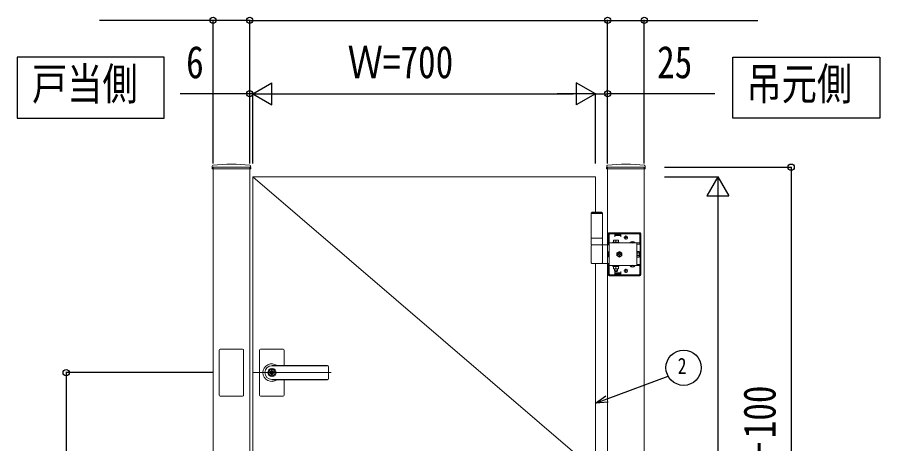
# Model space of a CAD drawing. Units: millimetres, scale not verified. Extents: x -6308 to 6308, y -4455 to 4455.
# Drawn here: x -4753 to -2991, y 1266 to 2138 of the extents above; entities that cross this region are included whole.
import ezdxf
from ezdxf.enums import TextEntityAlignment as Align

# ---------------------------------------------------------------- set-up
doc = ezdxf.new("R2010")
doc.units = ezdxf.units.MM
doc.header["$LTSCALE"] = 20
doc.layers.add('0-2_USER1', color=3, linetype='Continuous')
doc.layers.add('0-6_YKK_D', color=6, linetype='Continuous')
doc.layers.add('0-5_YKK_A1', color=4, linetype='Continuous', lineweight=18)
doc.styles.add('ＭＳ ゴシック', font='')
doc.styles.get('ＭＳ ゴシック').set_extended_font_data('MS Gothic')

msp = doc.modelspace()

# ---------------------------------------------------------------- linework, layer by layer
at = {"layer": '0-2_USER1'}
for points in [[(-4753.47, 2056.5), (-4753.47, 1931.5), (-4453.47, 1931.5), (-4453.47, 2056.5)], [(-2991.47, 2056.5), (-2991.47, 1931.5), (-3291.47, 1931.5), (-3291.47, 2056.5)]]:
    msp.add_lwpolyline(points, close=True, dxfattribs=at)
at = {"layer": '0-5_YKK_A1'}
for p, q in [((-4355.31, 1833.4), (-4355.57, 1828.53)), ((-4276.63, 1833.4), (-4276.37, 1828.53)), ((-3549.31, 1833.4), (-3549.57, 1828.53)), ((-3470.63, 1833.4), (-3470.37, 1828.53)), ((-4355.07, 1828), (-4276.87, 1828)), ((-4353.47, 531.5), (-4353.47, 1828)), ((-4278.47, 1831.5), (-4278.47, 1828)), ((-4278.47, 531.5), (-4278.47, 1828)), ((-3549.07, 1828), (-3470.87, 1828)), ((-3547.47, 1831.5), (-3547.47, 1828)), ((-3547.47, 531.5), (-3547.47, 1828)), ((-3472.47, 531.5), (-3472.47, 1828)), ((-4272.47, 1811.5), (-3572.47, 1211.5)), ((-3572.47, 1739.5), (-3572.47, 1811.5)), ((-3578.97, 1739.5), (-3580.97, 1737.5)), ((-3557.97, 1737.5), (-3580.97, 1737.5)), ((-3557.97, 1736.5), (-3580.97, 1736.5)), ((-3559.97, 1739.5), (-3578.97, 1739.5)), ((-3559.97, 1739.5), (-3557.97, 1737.5)), ((-3546.47, 1672.5), (-3546.47, 1695.5)), ((-3544.97, 1672.5), (-3544.97, 1695.5)), ((-3481.47, 1697.5), (-3544.47, 1697.5)), ((-3481.47, 1696), (-3544.47, 1696)), ((-3544.47, 1614.5), (-3544.47, 1692.5)), ((-3543.97, 1696), (-3543.97, 1697.5)), ((-3541.47, 1695.5), (-3532.47, 1695.5)), ((-3535.97, 1696), (-3535.97, 1697.5)), ((-3532.47, 1689), (-3532.47, 1695.5)), ((-3532.47, 1694.5), (-3520.47, 1694.5)), ((-3531.47, 1693), (-3531.47, 1696)), ((-3521.47, 1693), (-3531.47, 1693)), ((-3521.47, 1693), (-3521.47, 1696)), ((-3520.47, 1689), (-3520.47, 1695.5)), ((-3520.47, 1695.5), (-3484.47, 1695.5)), ((-3481.47, 1692.5), (-3481.47, 1674.2)), ((-3480.97, 1611.5), (-3480.97, 1695.5)), ((-3479.47, 1611.5), (-3479.47, 1695.5)), ((-3557.97, 1686.5), (-3580.97, 1686.5)), ((-3544.97, 1674.2), (-3546.47, 1674.2)), ((-3481.47, 1676.7), (-3544.47, 1676.7)), ((-3536.72, 1678.3), (-3524.22, 1678.3)), ((-3536.72, 1676.7), (-3536.72, 1678.3)), ((-3524.22, 1676.7), (-3536.72, 1676.7)), ((-3535.47, 1682.3), (-3525.47, 1682.3)), ((-3535.47, 1678.3), (-3535.47, 1682.3)), ((-3525.47, 1678.3), (-3535.47, 1678.3)), ((-3532.47, 1691.5), (-3520.47, 1691.5)), ((-3530.47, 1678.3), (-3530.47, 1681.87)), ((-3525.47, 1682.3), (-3525.47, 1678.3)), ((-3524.22, 1678.3), (-3524.22, 1676.7)), ((-3505.97, 1687.5), (-3513.97, 1687.5)), ((-3513.22, 1687.25), (-3513.22, 1687.75)), ((-3509.97, 1683.5), (-3509.97, 1691.5)), ((-3506.72, 1687.25), (-3506.72, 1687.75)), ((-3501.22, 1677.21), (-3491.72, 1677.21)), ((-3501.22, 1677.21), (-3501.22, 1676.7)), ((-3501.22, 1676.7), (-3491.72, 1676.7)), ((-3498.82, 1679.2), (-3497.62, 1676.73)), ((-3497.62, 1676.73), (-3496.47, 1676.12)), ((-3495.33, 1676.73), (-3496.47, 1676.12)), ((-3494.12, 1679.2), (-3495.33, 1676.73)), ((-3491.72, 1677.21), (-3491.72, 1676.7)), ((-3487.47, 1674.2), (-3487.47, 1676.7)), ((-3487.47, 1674.2), (-3481.47, 1674.2)), ((-3487.47, 1674.2), (-3487.47, 1632.8)), ((-3580.97, 1672.5), (-3547.47, 1672.5)), ((-3580.97, 1636), (-3580.97, 1671)), ((-3557.97, 1636), (-3557.97, 1671)), ((-3547.47, 1672.5), (-3544.47, 1672.5)), ((-3523.47, 1659.27), (-3528.47, 1656.39)), ((-3528.47, 1656.39), (-3528.47, 1650.61)), ((-3524.07, 1656.65), (-3524.07, 1655.41)), ((-3522.87, 1656.65), (-3524.07, 1656.65)), ((-3518.47, 1656.39), (-3523.47, 1659.27)), ((-3522.87, 1655.41), (-3522.87, 1656.65)), ((-3518.47, 1650.61), (-3518.47, 1656.39)), ((-3487.17, 1657.4), (-3487.47, 1657.4)), ((-3487.17, 1659.27), (-3483.62, 1659.27)), ((-3487.17, 1647.73), (-3487.17, 1659.27)), ((-3487.17, 1649.6), (-3487.17, 1657.4)), ((-3487.17, 1656.39), (-3483.62, 1656.39)), ((-3483.17, 1658.5), (-3483.62, 1659.27)), ((-3483.17, 1658.5), (-3483.17, 1648.5)), ((-3528.47, 1650.61), (-3523.47, 1647.73)), ((-3526.62, 1652.9), (-3525.38, 1652.9)), ((-3524.07, 1651.59), (-3524.07, 1650.35)), ((-3523.47, 1647.73), (-3518.47, 1650.61)), ((-3520.32, 1654.1), (-3521.56, 1654.1)), ((-3521.56, 1652.9), (-3520.32, 1652.9)), ((-3520.32, 1652.9), (-3520.32, 1654.1)), ((-3487.17, 1649.6), (-3487.47, 1649.6)), ((-3487.17, 1650.61), (-3483.62, 1650.61)), ((-3487.17, 1647.73), (-3483.62, 1647.73)), ((-3483.17, 1648.5), (-3483.62, 1647.73)), ((-3547.47, 1634.5), (-3579.47, 1634.5)), ((-3572.47, 739.5), (-3572.47, 1634.5)), ((-3544.47, 1634.5), (-3547.47, 1634.5)), ((-3546.47, 1611.5), (-3546.47, 1634.5)), ((-3544.97, 1632.8), (-3546.47, 1632.8)), ((-3544.97, 1611.5), (-3544.97, 1634.5)), ((-3481.47, 1630.3), (-3544.47, 1630.3)), ((-3524.22, 1630.3), (-3536.72, 1630.3)), ((-3536.72, 1630.3), (-3536.72, 1628.7)), ((-3536.72, 1628.7), (-3524.22, 1628.7)), ((-3535.47, 1628.7), (-3535.47, 1623.7)), ((-3525.47, 1628.7), (-3535.47, 1628.7)), ((-3535.47, 1623.7), (-3525.47, 1623.7)), ((-3533.67, 1630.3), (-3533.67, 1628.7)), ((-3533.47, 1623.7), (-3533.47, 1619.3)), ((-3532.93, 1623.7), (-3532.93, 1618.76)), ((-3530.47, 1628.7), (-3530.47, 1624.13)), ((-3528.01, 1623.7), (-3528.01, 1618.76)), ((-3527.47, 1623.7), (-3527.47, 1619.3)), ((-3527.27, 1630.3), (-3527.27, 1628.7)), ((-3525.47, 1623.7), (-3525.47, 1628.7)), ((-3524.22, 1628.7), (-3524.22, 1630.3)), ((-3509.97, 1623.5), (-3509.97, 1615.5)), ((-3501.22, 1630.3), (-3491.72, 1630.3)), ((-3501.22, 1629.79), (-3501.22, 1630.3)), ((-3501.22, 1629.79), (-3491.72, 1629.79)), ((-3498.82, 1627.8), (-3497.62, 1630.27)), ((-3497.62, 1630.27), (-3496.47, 1630.88)), ((-3495.33, 1630.27), (-3496.47, 1630.88)), ((-3494.12, 1627.8), (-3495.33, 1630.27)), ((-3491.72, 1629.79), (-3491.72, 1630.3)), ((-3487.47, 1632.8), (-3487.47, 1630.3)), ((-3487.47, 1632.8), (-3481.47, 1632.8)), ((-3481.47, 1632.8), (-3481.47, 1614.5)), ((-3481.47, 1611), (-3544.47, 1611)), ((-3481.47, 1609.5), (-3544.47, 1609.5)), ((-3543.97, 1609.5), (-3543.97, 1611)), ((-3532.47, 1611.5), (-3541.47, 1611.5)), ((-3535.97, 1609.5), (-3535.97, 1611)), ((-3533.47, 1619.3), (-3527.47, 1619.3)), ((-3533.47, 1619.3), (-3532.47, 1618.3)), ((-3532.47, 1618.3), (-3528.47, 1618.3)), ((-3532.47, 1618), (-3532.47, 1611.5)), ((-3532.47, 1615.5), (-3520.47, 1615.5)), ((-3532.47, 1612.5), (-3520.47, 1612.5)), ((-3531.47, 1614), (-3531.47, 1611)), ((-3521.47, 1614), (-3531.47, 1614)), ((-3527.47, 1619.3), (-3528.47, 1618.3)), ((-3521.47, 1614), (-3521.47, 1611)), ((-3520.47, 1618), (-3520.47, 1611.5)), ((-3484.47, 1611.5), (-3520.47, 1611.5)), ((-3505.97, 1619.5), (-3513.97, 1619.5)), ((-3513.22, 1619.75), (-3513.22, 1619.25)), ((-3506.72, 1619.75), (-3506.72, 1619.25)), ((-4340.97, 1457.5), (-4340.97, 1365.5)), ((-4292.97, 1459.5), (-4338.97, 1459.5)), ((-4290.97, 1457.5), (-4290.97, 1365.5)), ((-4258.47, 1457.5), (-4258.47, 1411.5)), ((-4210.47, 1459.5), (-4256.47, 1459.5)), ((-4208.47, 1457.5), (-4208.47, 1426)), ((-4112.21, 1411.5), (-4272.47, 1411.5)), ((-4258.47, 1411.5), (-4258.47, 1365.5)), ((-4234.37, 1416.05), (-4234.37, 1413)), ((-4234.37, 1416.05), (-4232.57, 1416.05)), ((-4233.05, 1412.18), (-4234.37, 1413)), ((-4233.05, 1410.82), (-4234.37, 1410)), ((-4234.37, 1410), (-4234.37, 1406.95)), ((-4119.47, 1426), (-4233.47, 1426)), ((-4119.47, 1425.5), (-4233.47, 1425.5)), ((-4232.47, 1419.7), (-4233.47, 1419.7)), ((-4232.57, 1416.05), (-4232.57, 1413.45)), ((-4230.77, 1412.5), (-4232.39, 1413.17)), ((-4232.39, 1409.83), (-4230.77, 1410.5)), ((-4230.77, 1412.5), (-4230.77, 1410.5)), ((-4117.47, 1424), (-4117.47, 1399)), ((-4234.37, 1406.95), (-4232.57, 1406.95)), ((-4232.47, 1403.3), (-4233.47, 1403.3)), ((-4119.47, 1397.5), (-4233.47, 1397.5)), ((-4119.47, 1397), (-4233.47, 1397)), ((-4232.57, 1409.55), (-4232.57, 1406.95)), ((-4208.47, 1397), (-4208.47, 1365.5)), ((-4292.97, 1363.5), (-4338.97, 1363.5)), ((-4210.47, 1363.5), (-4256.47, 1363.5))]:
    msp.add_line(p, q, dxfattribs=at)
for points in [[(-4278.47, 1831.5), (-4353.47, 1831.5), (-4353.47, 1828)], [(-3547.47, 1831.5), (-3472.47, 1831.5), (-3472.47, 1828)], [(-3572.47, 1811.5), (-4272.47, 1811.5), (-4272.47, 611.5), (-3572.47, 611.5), (-3572.47, 634.5)], [(-3580.97, 1672.5), (-3580.97, 1686.5), (-3580.97, 1737.5)], [(-3557.97, 1672.5), (-3557.97, 1686.5), (-3557.97, 1737.5)], [(-3544.47, 1648.4), (-3546.47, 1648.4), (-3546.47, 1658.6), (-3544.47, 1658.6)], [(-3525.38, 1654.1), (-3526.62, 1654.1), (-3526.62, 1652.9)], [(-3524.07, 1650.35), (-3522.87, 1650.35), (-3522.87, 1651.59)]]:
    msp.add_lwpolyline(points, dxfattribs=at)
msp.add_circle((-4233.47, 1411.5), 6.6, dxfattribs=at)
for centre, radius, start, end in [((-4353.32, 1833.3), 2, 96.74435, 177), ((-4315.97, 1517.5), 320, 83.25565, 96.74435), ((-4278.62, 1833.3), 2, 3, 83.25565), ((-3547.32, 1833.3), 2, 96.74435, 177), ((-3509.97, 1517.5), 320, 83.25565, 96.74435), ((-3472.62, 1833.3), 2, 3, 83.25565), ((-4355.07, 1828.5), 0.5, 177, 270), ((-4276.87, 1828.5), 0.5, 270, 3), ((-3549.07, 1828.5), 0.5, 177, 270), ((-3470.87, 1828.5), 0.5, 270, 3), ((-3544.47, 1695.5), 2, 90, 180), ((-3544.47, 1695.5), 0.5, 90, 180), ((-3541.47, 1692.5), 3, 90, 180), ((-3484.47, 1692.5), 3, 0, 90), ((-3481.47, 1695.5), 2, 0, 90), ((-3481.47, 1695.5), 0.5, 0, 90), ((-3532.97, 1674.87), 7.43, 70.34714, 109.65286), ((-3527.97, 1674.87), 7.43, 70.34714, 109.65286), ((-3509.97, 1687.75), 3.25, 0, 180), ((-3509.97, 1687.25), 3.25, 180, 0), ((-3496.47, 1673.93), 5.77, 34.65097, 145.34903), ((-3579.47, 1671), 1.5, 90, 180), ((-3559.47, 1671), 1.5, 0, 90), ((-3523.47, 1653.5), 5, 76.88299, 190.15922), ((-3523.47, 1653.5), 5, 190.15922, 76.88299), ((-3523.47, 1653.5), 4.3, 83.27178, 183.77043), ((-3523.47, 1653.5), 4.3, 183.77043, 83.27178), ((-3485.73, 1657.83), 2.56, 325.61575, 34.38425), ((-3492.72, 1653.5), 9.55, 342.41205, 17.58795), ((-3525.38, 1655.41), 1.31, 270, 0), ((-3525.38, 1651.59), 1.31, 0, 90), ((-3521.56, 1655.41), 1.31, 180, 270), ((-3521.56, 1651.59), 1.31, 90, 180), ((-3485.73, 1649.17), 2.56, 325.61575, 34.38425), ((-3579.47, 1636), 1.5, 180, 270), ((-3559.47, 1636), 1.5, 270, 0), ((-3532.97, 1631.13), 7.43, 250.34714, 289.65286), ((-3527.97, 1631.13), 7.43, 250.34714, 289.65286), ((-3509.97, 1619.75), 3.25, 0, 180), ((-3496.47, 1633.07), 5.77, 214.65097, 325.34903), ((-3544.47, 1611.5), 2, 180, 270), ((-3544.47, 1611.5), 0.5, 180, 270), ((-3541.47, 1614.5), 3, 180, 270), ((-3509.97, 1619.25), 3.25, 180, 0), ((-3484.47, 1614.5), 3, 270, 0), ((-3481.47, 1611.5), 0.5, 270, 0), ((-3481.47, 1611.5), 2, 270, 0), ((-4338.97, 1457.5), 2, 90, 180), ((-4292.97, 1457.5), 2, 0, 90), ((-4256.47, 1457.5), 2, 90, 180), ((-4210.47, 1457.5), 2, 0, 90), ((-4233.47, 1411.5), 18, 53.66394, 180.00366), ((-4233.47, 1411.5), 18, 180.00366, 306.33606), ((-4233.47, 1411.5), 14, 90, 270), ((-4233.47, 1411.5), 8.2, 90, 270), ((-4233.47, 1411.5), 4, 103.00288, 256.99712), ((-4233.47, 1411.5), 2, 116.74368, 243.25632), ((-4233.47, 1411.5), 0.8, 301.82132, 58.17868), ((-4233.47, 1411.5), 4, 283.00288, 76.99712), ((-4232.27, 1413.45), 0.3, 180, 247.38014), ((-4232.27, 1409.55), 0.3, 112.61986, 180), ((-4232.47, 1411.5), 8.2, 270, 90), ((-4119.47, 1424), 2, 0, 90), ((-4119.47, 1423.5), 2, 0, 90), ((-4119.47, 1399.5), 2, 270, 0), ((-4119.47, 1399), 2, 270, 0), ((-4338.97, 1365.5), 2, 180, 270), ((-4292.97, 1365.5), 2, 270, 0), ((-4256.47, 1365.5), 2, 180, 270), ((-4210.47, 1365.5), 2, 270, 0)]:
    msp.add_arc(centre, radius, start, end, dxfattribs=at)
at = {"layer": '0-6_YKK_D'}
for p, q in [((-4353.47, 1838.62), (-4353.47, 2132.5)), ((-4278.47, 1838.62), (-4278.47, 2132.5)), ((-4278.47, 1838.62), (-4278.47, 2132.5)), ((-3547.47, 1838.62), (-3547.47, 2132.5)), ((-3547.47, 1838.62), (-3547.47, 2132.5)), ((-3472.47, 1838.62), (-3472.47, 2132.5)), ((-4278.47, 2131.5), (-3547.47, 2131.5)), ((-4272.47, 1981.5), (-4233.5, 2004)), ((-4233.5, 1959), (-4233.5, 2004)), ((-3572.47, 1981.5), (-3611.44, 2004)), ((-3611.44, 2004), (-3611.44, 1959)), ((-4278.47, 1981.5), (-4420.47, 1981.5)), ((-4278.47, 1838.62), (-4278.47, 1982.5)), ((-4272.47, 1981.5), (-4278.47, 1981.5)), ((-4272.47, 1838.62), (-4272.47, 1982.5)), ((-4272.47, 1838.62), (-4272.47, 1982.5)), ((-4272.47, 1981.5), (-4246.97, 1981.5)), ((-4272.47, 1981.5), (-4233.5, 1959)), ((-4272.47, 1981.5), (-4194.53, 1981.5)), ((-4227.47, 1981.5), (-3617.47, 1981.5)), ((-3572.47, 1981.5), (-3650.41, 1981.5)), ((-3572.47, 1981.5), (-3611.44, 1959)), ((-3572.47, 1838.62), (-3572.47, 1982.5)), ((-3572.47, 1838.62), (-3572.47, 1982.5)), ((-3572.47, 1981.5), (-3547.47, 1981.5)), ((-3547.47, 1838.62), (-3547.47, 1982.5)), ((-3328.7, 1981.5), (-3547.47, 1981.5)), ((-3431.09, 1831.5), (-3171.47, 1831.5)), ((-3172.47, 1831.5), (-3172.47, 531.5)), ((-3431.09, 1811.5), (-3321.47, 1811.5)), ((-3322.47, 1811.5), (-3344.97, 1772.53)), ((-3322.47, 1811.5), (-3299.97, 1772.53)), ((-3322.47, 1811.5), (-3322.47, 1733.56)), ((-3344.97, 1772.53), (-3299.97, 1772.53)), ((-3322.47, 1766.5), (-3322.47, 656.5)), ((-4354.47, 1411.5), (-4654.47, 1411.5)), ((-4653.47, 1411.5), (-4653.47, 611.5))]:
    msp.add_line(p, q, dxfattribs=at)
for points in [[(-4278.47, 2131.5), (-4353.47, 2131.5), (-4585.37, 2131.5)], [(-3547.47, 2131.5), (-3472.47, 2131.5), (-3240.57, 2131.5)], [(-3572.47, 1348.77), (-3548.57, 1357.66), (-3423.71, 1404.04)], [(-3546.19, 1351.25), (-3572.47, 1348.77), (-3550.95, 1364.06)]]:
    msp.add_lwpolyline(points, dxfattribs=at)
for centre, radius in [((-4353.47, 2131.5), 6.38), ((-4278.47, 2131.5), 6.38), ((-4278.47, 2131.5), 6.38), ((-3547.47, 2131.5), 6.38), ((-3547.47, 2131.5), 6.38), ((-3472.47, 2131.5), 6.38), ((-4278.47, 1981.5), 6.38), ((-3547.47, 1981.5), 6.38), ((-3172.47, 1831.5), 6.38), ((-3392.22, 1421.48), 36), ((-4653.47, 1411.5), 6.38)]:
    msp.add_circle(centre, radius, dxfattribs=at)

# ---------------------------------------------------------------- texts
at = {"layer": '0-2_USER1', "style": 'ＭＳ ゴシック', "width": 0.8}
for s, p in [('戸当側', (-4723.47, 1949)), ('吊元側', (-3263.87, 1949))]:
    msp.add_text(s, height=65.98, dxfattribs=at).set_placement(p, align=Align.BOTTOM_LEFT)
at = {"layer": '0-6_YKK_D', "style": 'ＭＳ ゴシック', "width": 0.8}
for s, height, p in [('Ｗ=700', 65.98, (-4078.47, 1993.5)), ('6', 65.98, (-4408.47, 1993.5)), ('25', 65.98, (-3446.3, 1993.5)), ('2', 32.99, (-3404.22, 1398.98))]:
    msp.add_text(s, height=height, dxfattribs=at).set_placement(p, align=Align.BOTTOM_LEFT)
msp.add_text('門柱高さ：H＋100', height=65.98, rotation=90, dxfattribs=at).set_placement((-3184.47, 809.5), align=Align.BOTTOM_LEFT)

doc.saveas('drawing.dxf')
